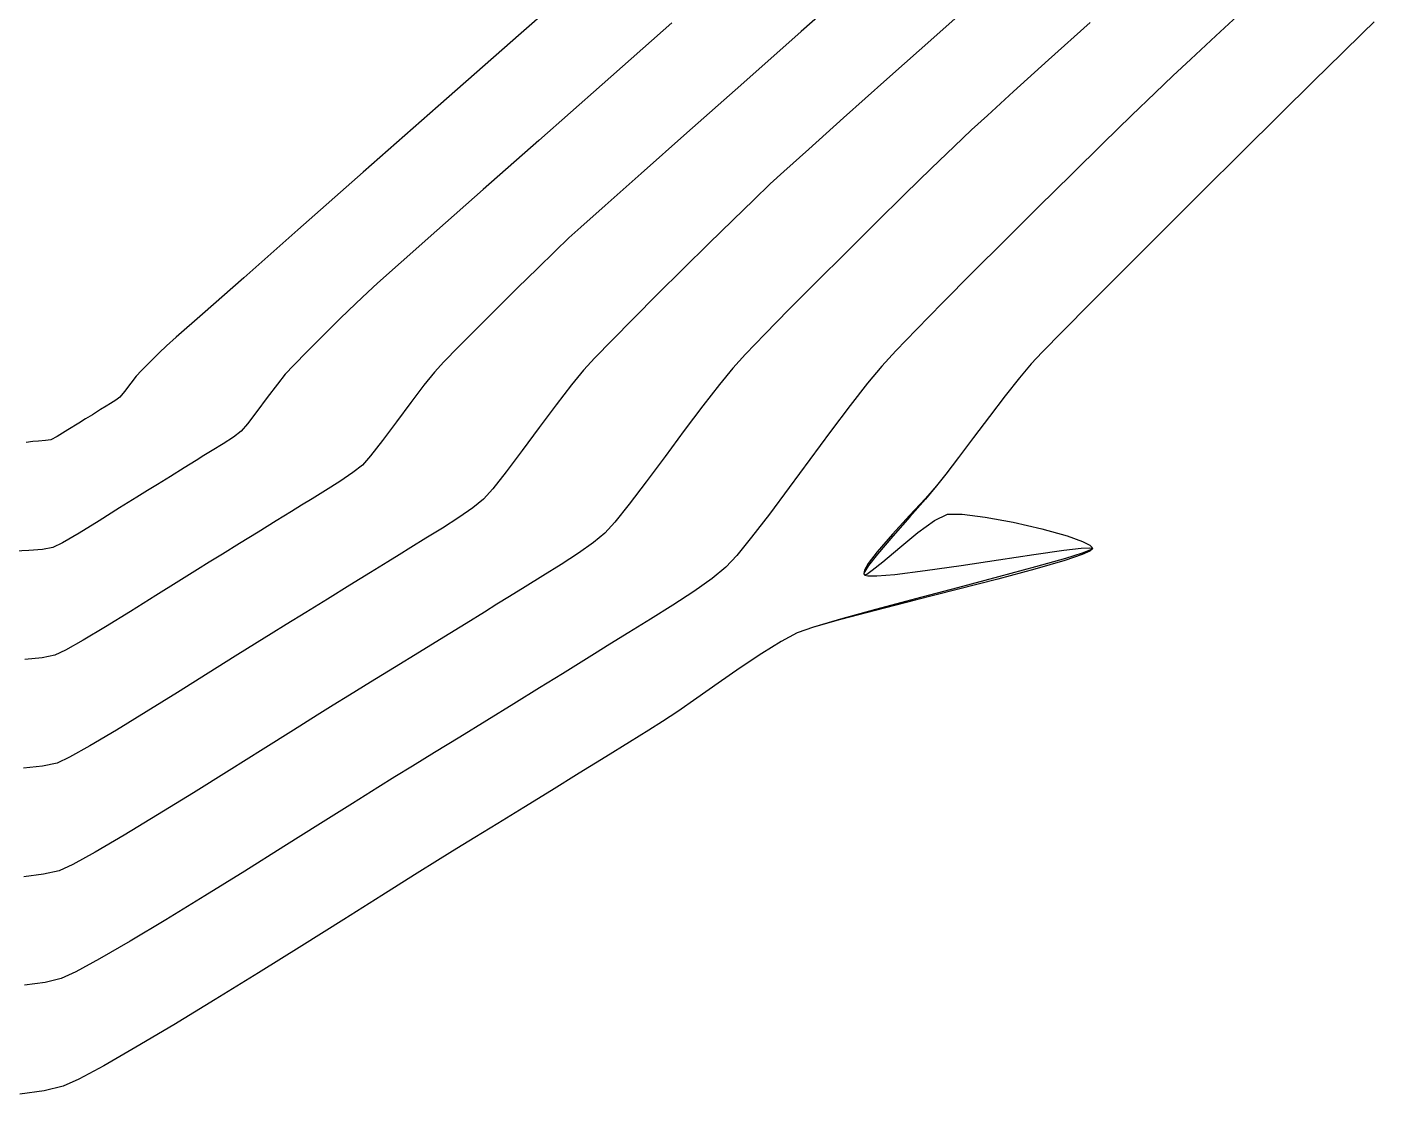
# Model space of a CAD drawing. Header units: metres. Extents: x 708868 to 711043, y 5411316 to 5413138.
# Drawn here: x 709734.09 to 709782.59, y 5411665.84 to 5411704.28 of the extents above; entities that cross this region are included whole.
import ezdxf

# ---------------------------------------------------------------- set-up
doc = ezdxf.new("R2010")
doc.units = ezdxf.units.M
for name, color, linetype in [('Rionegro 2010_Contours', 7, 'Continuous'), ('Rionegro 2014_Contours', 7, 'Continuous'), ('Rionegro 2018_Contours', 7, 'Continuous')]:
    doc.layers.add(name, color=color, linetype=linetype)

msp = doc.modelspace()

# ---------------------------------------------------------------- linework, layer by layer
at = {"layer": 'Rionegro 2010_Contours'}
for points in [[(709755.084, 5411706.879, 236), (709751.884, 5411704.057, 236), (709748.902, 5411701.427, 236), (709746.201, 5411699.045, 236), (709743.845, 5411696.966, 236), (709741.895, 5411695.246, 236), (709740.414, 5411693.939, 236), (709739.466, 5411693.101, 236), (709739.112, 5411692.787, 236), (709738.856, 5411692.541, 236), (709738.527, 5411692.216, 236), (709738.217, 5411691.905, 236), (709738.023, 5411691.701, 236), (709737.831, 5411691.454, 236), (709737.602, 5411691.146, 236), (709737.44, 5411690.947, 236), (709737.294, 5411690.84, 236), (709737.103, 5411690.719, 236), (709736.947, 5411690.624, 236), (709736.742, 5411690.495, 236), (709736.444, 5411690.312, 236), (709736.201, 5411690.163, 236), (709735.954, 5411690.008, 236), (709735.564, 5411689.763, 236), (709735.179, 5411689.529, 236), (709734.951, 5411689.407, 236), (709734.756, 5411689.378, 236), (709734.507, 5411689.364, 236), (709734.306, 5411689.35, 236), (709734.063, 5411689.313, 236)], [(709764.343, 5411706.221, 238), (709761.972, 5411704.121, 238), (709759.789, 5411702.186, 238), (709757.849, 5411700.463, 238), (709756.206, 5411699.003, 238), (709754.914, 5411697.853, 238), (709754.03, 5411697.062, 238), (709753.606, 5411696.678, 238), (709753.106, 5411696.201, 238), (709752.47, 5411695.584, 238), (709751.751, 5411694.879, 238), (709751.003, 5411694.137, 238), (709750.277, 5411693.411, 238), (709749.627, 5411692.753, 238), (709749.105, 5411692.214, 238), (709748.764, 5411691.847, 238), (709748.385, 5411691.381, 238), (709747.908, 5411690.751, 238), (709747.39, 5411690.052, 238), (709746.889, 5411689.38, 238), (709746.462, 5411688.829, 238), (709746.167, 5411688.494, 238), (709745.825, 5411688.225, 238), (709745.356, 5411687.909, 238), (709744.839, 5411687.584, 238), (709744.354, 5411687.287, 238), (709743.978, 5411687.055, 238), (709743.613, 5411686.826, 238), (709743.063, 5411686.485, 238), (709742.41, 5411686.082, 238), (709741.737, 5411685.667, 238), (709741.125, 5411685.291, 238), (709740.656, 5411685.004, 238), (709740.229, 5411684.738, 238), (709739.559, 5411684.316, 238), (709738.729, 5411683.794, 238), (709737.822, 5411683.228, 238), (709736.922, 5411682.674, 238), (709736.113, 5411682.188, 238), (709735.477, 5411681.826, 238), (709735.098, 5411681.645, 238), (709734.633, 5411681.552, 238), (709734.014, 5411681.497, 238)], [(709768.837, 5411705.768, 239), (709766.849, 5411703.998, 239), (709765.05, 5411702.394, 239), (709763.495, 5411701.005, 239), (709762.241, 5411699.88, 239), (709761.341, 5411699.07, 239), (709760.853, 5411698.624, 239), (709760.257, 5411698.056, 239), (709759.501, 5411697.324, 239), (709758.637, 5411696.479, 239), (709757.719, 5411695.572, 239), (709756.798, 5411694.655, 239), (709755.926, 5411693.78, 239), (709755.157, 5411692.998, 239), (709754.542, 5411692.361, 239), (709754.134, 5411691.92, 239), (709753.693, 5411691.383, 239), (709753.144, 5411690.665, 239), (709752.537, 5411689.849, 239), (709751.922, 5411689.018, 239), (709751.349, 5411688.255, 239), (709750.869, 5411687.644, 239), (709750.53, 5411687.268, 239), (709750.15, 5411686.962, 239), (709749.635, 5411686.606, 239), (709749.048, 5411686.229, 239), (709748.453, 5411685.861, 239), (709747.914, 5411685.531, 239), (709747.493, 5411685.27, 239), (709747.078, 5411685.009, 239), (709746.461, 5411684.626, 239), (709745.717, 5411684.166, 239), (709744.915, 5411683.671, 239), (709744.127, 5411683.187, 239), (709743.427, 5411682.757, 239), (709742.884, 5411682.425, 239), (709742.376, 5411682.109, 239), (709741.591, 5411681.615, 239), (709740.611, 5411680.997, 239), (709739.516, 5411680.311, 239), (709738.388, 5411679.612, 239), (709737.309, 5411678.952, 239), (709736.359, 5411678.388, 239), (709735.619, 5411677.973, 239), (709735.172, 5411677.763, 239), (709734.652, 5411677.652, 239), (709733.969, 5411677.579, 239)], [(709777.995, 5411704.968, 241), (709776.902, 5411703.961, 241), (709776, 5411703.124, 241), (709775.347, 5411702.515, 241), (709774.712, 5411701.91, 241), (709773.86, 5411701.086, 241), (709772.842, 5411700.094, 241), (709771.71, 5411698.982, 241), (709770.515, 5411697.8, 241), (709769.307, 5411696.6, 241), (709768.138, 5411695.431, 241), (709767.059, 5411694.343, 241), (709766.122, 5411693.386, 241), (709765.376, 5411692.61, 241), (709764.874, 5411692.066, 241), (709764.36, 5411691.447, 241), (709763.733, 5411690.639, 241), (709763.028, 5411689.702, 241), (709762.283, 5411688.698, 241), (709761.536, 5411687.688, 241), (709760.822, 5411686.733, 241), (709760.18, 5411685.895, 241), (709759.646, 5411685.235, 241), (709759.258, 5411684.815, 241), (709758.764, 5411684.412, 241), (709758.107, 5411683.947, 241), (709757.346, 5411683.448, 241), (709756.546, 5411682.945, 241), (709755.767, 5411682.467, 241), (709755.072, 5411682.042, 241), (709754.524, 5411681.701, 241), (709754.051, 5411681.403, 241), (709753.374, 5411680.982, 241), (709752.545, 5411680.468, 241), (709751.618, 5411679.895, 241), (709750.644, 5411679.295, 241), (709749.677, 5411678.7, 241), (709748.769, 5411678.142, 241), (709747.972, 5411677.654, 241), (709747.339, 5411677.266, 241), (709746.728, 5411676.886, 241), (709745.811, 5411676.31, 241), (709744.66, 5411675.585, 241), (709743.344, 5411674.757, 241), (709741.931, 5411673.873, 241), (709740.491, 5411672.979, 241), (709739.094, 5411672.123, 241), (709737.809, 5411671.35, 241), (709736.705, 5411670.708, 241), (709735.852, 5411670.242, 241), (709735.319, 5411670.001, 241), (709734.74, 5411669.865, 241), (709734.001, 5411669.765, 241)], [(709757.314, 5411704.431, 237), (709754.8, 5411702.21, 237), (709752.516, 5411700.191, 237), (709750.515, 5411698.42, 237), (709748.847, 5411696.943, 237), (709747.564, 5411695.806, 237), (709746.717, 5411695.054, 237), (709746.359, 5411694.732, 237), (709745.93, 5411694.322, 237), (709745.373, 5411693.779, 237), (709744.765, 5411693.177, 237), (709744.181, 5411692.591, 237), (709743.698, 5411692.099, 237), (709743.393, 5411691.774, 237), (709743.107, 5411691.418, 237), (709742.743, 5411690.933, 237), (709742.365, 5411690.422, 237), (709742.031, 5411689.984, 237), (709741.803, 5411689.721, 237), (709741.527, 5411689.509, 237), (709741.149, 5411689.262, 237), (709740.763, 5411689.024, 237), (709740.463, 5411688.839, 237), (709740.179, 5411688.662, 237), (709739.747, 5411688.394, 237), (709739.254, 5411688.09, 237), (709738.785, 5411687.802, 237), (709738.428, 5411687.583, 237), (709738.044, 5411687.343, 237), (709737.425, 5411686.953, 237), (709736.693, 5411686.495, 237), (709735.968, 5411686.051, 237), (709735.371, 5411685.7, 237), (709735.025, 5411685.526, 237), (709734.651, 5411685.459, 237), (709734.155, 5411685.424, 237), (709733.654, 5411685.401, 237)], [(709773.357, 5411695.304, 242), (709772.399, 5411694.343, 242), (709771.383, 5411693.317, 242), (709770.642, 5411692.56, 242), (709770.244, 5411692.139, 242), (709769.829, 5411691.643, 242), (709769.314, 5411690.991, 242), (709768.744, 5411690.25, 242), (709768.166, 5411689.488, 242), (709767.626, 5411688.772, 242), (709767.17, 5411688.17, 242), (709766.844, 5411687.75, 242), (709766.443, 5411687.275, 242), (709765.881, 5411686.636, 242), (709765.27, 5411685.94, 242), (709764.718, 5411685.291, 242), (709764.392, 5411684.876, 242), (709764.253, 5411684.661, 242), (709764.224, 5411684.576, 242), (709764.231, 5411684.554, 242), (709764.252, 5411684.546, 242), (709764.33, 5411684.574, 242), (709764.528, 5411684.707, 242), (709764.912, 5411685.017, 242), (709765.514, 5411685.529, 242), (709766.165, 5411686.065, 242), (709766.772, 5411686.505, 242), (709767.241, 5411686.728, 242), (709767.76, 5411686.728, 242), (709768.594, 5411686.621, 242), (709769.598, 5411686.437, 242), (709770.63, 5411686.203, 242), (709771.545, 5411685.949, 242), (709772.098, 5411685.75, 242), (709772.359, 5411685.613, 242), (709772.443, 5411685.531, 242), (709772.454, 5411685.493, 242), (709772.444, 5411685.466, 242), (709772.358, 5411685.4, 242), (709772.079, 5411685.275, 242), (709771.464, 5411685.066, 242), (709770.383, 5411684.751, 242), (709769.052, 5411684.393, 242), (709767.58, 5411684.014, 242), (709766.072, 5411683.631, 242), (709764.636, 5411683.264, 242), (709763.379, 5411682.932, 242), (709762.407, 5411682.655, 242), (709761.828, 5411682.452, 242), (709761.251, 5411682.144, 242), (709760.548, 5411681.707, 242), (709759.772, 5411681.19, 242), (709758.974, 5411680.638, 242), (709758.207, 5411680.101, 242), (709757.522, 5411679.625, 242), (709756.971, 5411679.257, 242), (709756.484, 5411678.951, 242), (709755.787, 5411678.517, 242), (709754.934, 5411677.988, 242), (709753.978, 5411677.398, 242), (709752.974, 5411676.779, 242), (709751.977, 5411676.165, 242), (709751.041, 5411675.59, 242), (709750.219, 5411675.086, 242), (709749.567, 5411674.687, 242), (709748.971, 5411674.316, 242), (709748.049, 5411673.737, 242), (709746.869, 5411672.993, 242), (709745.495, 5411672.128, 242), (709743.993, 5411671.186, 242), (709742.428, 5411670.211, 242), (709740.866, 5411669.247, 242), (709739.373, 5411668.337, 242), (709738.013, 5411667.525, 242), (709736.853, 5411666.856, 242), (709735.958, 5411666.373, 242), (709735.393, 5411666.12, 242), (709734.71, 5411665.959, 242), (709733.838, 5411665.841, 242)]]:
    msp.add_polyline3d(points, dxfattribs=at)
at = {"layer": 'Rionegro 2014_Contours'}
for points in [[(709755.084, 5411706.879, 236), (709751.884, 5411704.057, 236), (709748.902, 5411701.427, 236), (709746.201, 5411699.045, 236), (709743.845, 5411696.966, 236), (709741.895, 5411695.246, 236), (709740.414, 5411693.939, 236), (709739.466, 5411693.101, 236), (709739.112, 5411692.787, 236), (709738.856, 5411692.541, 236), (709738.527, 5411692.216, 236), (709738.217, 5411691.905, 236), (709738.023, 5411691.701, 236), (709737.831, 5411691.454, 236), (709737.602, 5411691.146, 236), (709737.44, 5411690.947, 236), (709737.294, 5411690.84, 236), (709737.103, 5411690.719, 236), (709736.947, 5411690.624, 236), (709736.742, 5411690.495, 236), (709736.444, 5411690.312, 236), (709736.201, 5411690.163, 236), (709735.954, 5411690.008, 236), (709735.564, 5411689.763, 236), (709735.179, 5411689.529, 236), (709734.951, 5411689.407, 236), (709734.756, 5411689.378, 236), (709734.507, 5411689.364, 236), (709734.306, 5411689.35, 236), (709734.063, 5411689.313, 236)], [(709764.343, 5411706.221, 238), (709761.972, 5411704.121, 238), (709759.789, 5411702.186, 238), (709757.849, 5411700.463, 238), (709756.206, 5411699.003, 238), (709754.914, 5411697.853, 238), (709754.03, 5411697.062, 238), (709753.606, 5411696.678, 238), (709753.106, 5411696.201, 238), (709752.47, 5411695.584, 238), (709751.751, 5411694.879, 238), (709751.003, 5411694.137, 238), (709750.277, 5411693.411, 238), (709749.627, 5411692.753, 238), (709749.105, 5411692.214, 238), (709748.764, 5411691.847, 238), (709748.385, 5411691.381, 238), (709747.908, 5411690.751, 238), (709747.39, 5411690.052, 238), (709746.889, 5411689.38, 238), (709746.462, 5411688.829, 238), (709746.167, 5411688.494, 238), (709745.825, 5411688.225, 238), (709745.356, 5411687.909, 238), (709744.839, 5411687.584, 238), (709744.354, 5411687.287, 238), (709743.978, 5411687.055, 238), (709743.613, 5411686.826, 238), (709743.063, 5411686.485, 238), (709742.41, 5411686.082, 238), (709741.737, 5411685.667, 238), (709741.125, 5411685.291, 238), (709740.656, 5411685.004, 238), (709740.229, 5411684.738, 238), (709739.559, 5411684.316, 238), (709738.729, 5411683.794, 238), (709737.822, 5411683.228, 238), (709736.922, 5411682.674, 238), (709736.113, 5411682.188, 238), (709735.477, 5411681.826, 238), (709735.098, 5411681.645, 238), (709734.633, 5411681.552, 238), (709734.014, 5411681.497, 238)], [(709768.837, 5411705.768, 239), (709766.849, 5411703.998, 239), (709765.05, 5411702.394, 239), (709763.495, 5411701.005, 239), (709762.241, 5411699.88, 239), (709761.341, 5411699.07, 239), (709760.853, 5411698.624, 239), (709760.257, 5411698.056, 239), (709759.501, 5411697.324, 239), (709758.637, 5411696.479, 239), (709757.719, 5411695.572, 239), (709756.798, 5411694.655, 239), (709755.926, 5411693.78, 239), (709755.157, 5411692.998, 239), (709754.542, 5411692.361, 239), (709754.134, 5411691.92, 239), (709753.693, 5411691.383, 239), (709753.144, 5411690.665, 239), (709752.537, 5411689.849, 239), (709751.922, 5411689.018, 239), (709751.349, 5411688.255, 239), (709750.869, 5411687.644, 239), (709750.53, 5411687.268, 239), (709750.15, 5411686.962, 239), (709749.635, 5411686.606, 239), (709749.048, 5411686.229, 239), (709748.453, 5411685.861, 239), (709747.914, 5411685.531, 239), (709747.493, 5411685.27, 239), (709747.078, 5411685.009, 239), (709746.461, 5411684.626, 239), (709745.717, 5411684.166, 239), (709744.915, 5411683.671, 239), (709744.127, 5411683.187, 239), (709743.427, 5411682.757, 239), (709742.884, 5411682.425, 239), (709742.376, 5411682.109, 239), (709741.591, 5411681.615, 239), (709740.611, 5411680.997, 239), (709739.516, 5411680.311, 239), (709738.388, 5411679.612, 239), (709737.309, 5411678.952, 239), (709736.359, 5411678.388, 239), (709735.619, 5411677.973, 239), (709735.172, 5411677.763, 239), (709734.652, 5411677.652, 239), (709733.969, 5411677.579, 239)], [(709777.995, 5411704.968, 241), (709776.902, 5411703.961, 241), (709776, 5411703.124, 241), (709775.347, 5411702.515, 241), (709774.712, 5411701.91, 241), (709773.86, 5411701.086, 241), (709772.842, 5411700.094, 241), (709771.71, 5411698.982, 241), (709770.515, 5411697.8, 241), (709769.307, 5411696.6, 241), (709768.138, 5411695.431, 241), (709767.059, 5411694.343, 241), (709766.122, 5411693.386, 241), (709765.376, 5411692.61, 241), (709764.874, 5411692.066, 241), (709764.36, 5411691.447, 241), (709763.733, 5411690.639, 241), (709763.028, 5411689.702, 241), (709762.283, 5411688.698, 241), (709761.536, 5411687.688, 241), (709760.822, 5411686.733, 241), (709760.18, 5411685.895, 241), (709759.646, 5411685.235, 241), (709759.258, 5411684.815, 241), (709758.764, 5411684.412, 241), (709758.107, 5411683.947, 241), (709757.346, 5411683.448, 241), (709756.546, 5411682.945, 241), (709755.767, 5411682.467, 241), (709755.072, 5411682.042, 241), (709754.524, 5411681.701, 241), (709754.051, 5411681.403, 241), (709753.374, 5411680.982, 241), (709752.545, 5411680.468, 241), (709751.618, 5411679.895, 241), (709750.644, 5411679.295, 241), (709749.677, 5411678.7, 241), (709748.769, 5411678.142, 241), (709747.972, 5411677.654, 241), (709747.339, 5411677.266, 241), (709746.728, 5411676.886, 241), (709745.811, 5411676.31, 241), (709744.66, 5411675.585, 241), (709743.344, 5411674.757, 241), (709741.931, 5411673.873, 241), (709740.491, 5411672.979, 241), (709739.094, 5411672.123, 241), (709737.809, 5411671.35, 241), (709736.705, 5411670.708, 241), (709735.852, 5411670.242, 241), (709735.319, 5411670.001, 241), (709734.74, 5411669.865, 241), (709734.001, 5411669.765, 241)], [(709757.314, 5411704.431, 237), (709754.8, 5411702.21, 237), (709752.516, 5411700.191, 237), (709750.515, 5411698.42, 237), (709748.847, 5411696.943, 237), (709747.564, 5411695.806, 237), (709746.717, 5411695.054, 237), (709746.359, 5411694.732, 237), (709745.93, 5411694.322, 237), (709745.373, 5411693.779, 237), (709744.765, 5411693.177, 237), (709744.181, 5411692.591, 237), (709743.698, 5411692.099, 237), (709743.393, 5411691.774, 237), (709743.107, 5411691.418, 237), (709742.743, 5411690.933, 237), (709742.365, 5411690.422, 237), (709742.031, 5411689.984, 237), (709741.803, 5411689.721, 237), (709741.527, 5411689.509, 237), (709741.149, 5411689.262, 237), (709740.763, 5411689.024, 237), (709740.463, 5411688.839, 237), (709740.179, 5411688.662, 237), (709739.747, 5411688.394, 237), (709739.254, 5411688.09, 237), (709738.785, 5411687.802, 237), (709738.428, 5411687.583, 237), (709738.044, 5411687.343, 237), (709737.425, 5411686.953, 237), (709736.693, 5411686.495, 237), (709735.968, 5411686.051, 237), (709735.371, 5411685.7, 237), (709735.025, 5411685.526, 237), (709734.651, 5411685.459, 237), (709734.155, 5411685.424, 237), (709733.654, 5411685.401, 237)], [(709782.594, 5411704.46, 242), (709782.191, 5411704.07, 242), (709781.445, 5411703.339, 242), (709780.425, 5411702.333, 242), (709779.201, 5411701.122, 242), (709777.839, 5411699.772, 242), (709776.41, 5411698.351, 242), (709774.981, 5411696.927, 242), (709773.621, 5411695.569, 242), (709772.399, 5411694.343, 242), (709771.383, 5411693.317, 242), (709770.642, 5411692.56, 242), (709770.244, 5411692.139, 242), (709769.829, 5411691.643, 242), (709769.314, 5411690.991, 242), (709768.744, 5411690.25, 242), (709768.166, 5411689.488, 242), (709767.626, 5411688.772, 242), (709767.17, 5411688.17, 242), (709766.844, 5411687.75, 242), (709766.439, 5411687.288, 242), (709765.871, 5411686.68, 242), (709765.252, 5411686.014, 242), (709764.697, 5411685.378, 242), (709764.375, 5411684.951, 242), (709764.242, 5411684.709, 242), (709764.22, 5411684.595, 242), (709764.231, 5411684.554, 242), (709764.255, 5411684.533, 242), (709764.368, 5411684.508, 242), (709764.685, 5411684.506, 242), (709765.34, 5411684.56, 242), (709766.437, 5411684.696, 242), (709767.723, 5411684.882, 242), (709769.068, 5411685.087, 242), (709770.343, 5411685.28, 242), (709771.419, 5411685.433, 242), (709772.049, 5411685.505, 242), (709772.344, 5411685.519, 242), (709772.44, 5411685.507, 242), (709772.454, 5411685.493, 242), (709772.446, 5411685.476, 242), (709772.364, 5411685.429, 242), (709772.09, 5411685.325, 242), (709771.479, 5411685.135, 242), (709770.4, 5411684.83, 242), (709769.069, 5411684.471, 242), (709767.594, 5411684.081, 242), (709766.083, 5411683.682, 242), (709764.644, 5411683.298, 242), (709763.383, 5411682.949, 242), (709762.408, 5411682.66, 242), (709761.828, 5411682.452, 242), (709761.251, 5411682.144, 242), (709760.548, 5411681.707, 242), (709759.772, 5411681.19, 242), (709758.974, 5411680.638, 242), (709758.207, 5411680.101, 242), (709757.522, 5411679.625, 242), (709756.971, 5411679.257, 242), (709756.484, 5411678.951, 242), (709755.787, 5411678.517, 242), (709754.934, 5411677.988, 242), (709753.978, 5411677.398, 242), (709752.974, 5411676.779, 242), (709751.977, 5411676.165, 242), (709751.041, 5411675.59, 242), (709750.219, 5411675.086, 242), (709749.567, 5411674.687, 242), (709748.971, 5411674.316, 242), (709748.049, 5411673.737, 242), (709746.869, 5411672.993, 242), (709745.495, 5411672.128, 242), (709743.993, 5411671.186, 242), (709742.428, 5411670.211, 242), (709740.866, 5411669.247, 242), (709739.373, 5411668.337, 242), (709738.013, 5411667.525, 242), (709736.853, 5411666.856, 242), (709735.958, 5411666.373, 242), (709735.393, 5411666.12, 242), (709734.71, 5411665.959, 242), (709733.838, 5411665.841, 242)], [(709772.376, 5411704.445, 240), (709770.873, 5411703.091, 240), (709769.617, 5411701.955, 240), (709768.671, 5411701.095, 240), (709768.1, 5411700.569, 240), (709767.478, 5411699.977, 240), (709766.662, 5411699.187, 240), (709765.705, 5411698.253, 240), (709764.66, 5411697.224, 240), (709763.581, 5411696.155, 240), (709762.518, 5411695.095, 240), (709761.527, 5411694.097, 240), (709760.659, 5411693.213, 240), (709759.967, 5411692.494, 240), (709759.504, 5411691.993, 240), (709759.02, 5411691.406, 240), (709758.423, 5411690.633, 240), (709757.757, 5411689.742, 240), (709757.065, 5411688.807, 240), (709756.39, 5411687.898, 240), (709755.774, 5411687.087, 240), (709755.261, 5411686.444, 240), (709754.894, 5411686.041, 240), (709754.489, 5411685.711, 240), (709753.949, 5411685.329, 240), (709753.325, 5411684.92, 240), (709752.668, 5411684.507, 240), (709752.029, 5411684.114, 240), (709751.459, 5411683.766, 240), (709751.009, 5411683.486, 240), (709750.559, 5411683.203, 240), (709749.905, 5411682.796, 240), (709749.106, 5411682.302, 240), (709748.226, 5411681.758, 240), (709747.325, 5411681.204, 240), (709746.464, 5411680.675, 240), (709745.706, 5411680.21, 240), (709745.111, 5411679.846, 240), (709744.545, 5411679.493, 240), (709743.682, 5411678.95, 240), (709742.6, 5411678.269, 240), (709741.374, 5411677.499, 240), (709740.081, 5411676.692, 240), (709738.795, 5411675.899, 240), (709737.592, 5411675.17, 240), (709736.549, 5411674.557, 240), (709735.742, 5411674.111, 240), (709735.246, 5411673.882, 240), (709734.691, 5411673.757, 240), (709733.972, 5411673.669, 240)]]:
    msp.add_polyline3d(points, dxfattribs=at)
at = {"layer": 'Rionegro 2018_Contours'}
for points in [[(709755.084, 5411706.879, 236), (709751.884, 5411704.057, 236), (709748.902, 5411701.427, 236), (709746.201, 5411699.045, 236), (709743.845, 5411696.966, 236), (709741.895, 5411695.246, 236), (709740.414, 5411693.939, 236), (709739.466, 5411693.101, 236), (709739.112, 5411692.787, 236), (709738.856, 5411692.541, 236), (709738.527, 5411692.216, 236), (709738.217, 5411691.905, 236), (709738.023, 5411691.701, 236), (709737.831, 5411691.454, 236), (709737.602, 5411691.146, 236), (709737.44, 5411690.947, 236), (709737.294, 5411690.84, 236), (709737.103, 5411690.719, 236), (709736.947, 5411690.624, 236), (709736.742, 5411690.495, 236), (709736.444, 5411690.312, 236), (709736.201, 5411690.163, 236), (709735.954, 5411690.008, 236), (709735.564, 5411689.763, 236), (709735.179, 5411689.529, 236), (709734.951, 5411689.407, 236), (709734.756, 5411689.378, 236), (709734.507, 5411689.364, 236), (709734.306, 5411689.35, 236), (709734.063, 5411689.313, 236)], [(709764.343, 5411706.221, 238), (709761.972, 5411704.121, 238), (709759.789, 5411702.186, 238), (709757.849, 5411700.463, 238), (709756.206, 5411699.003, 238), (709754.914, 5411697.853, 238), (709754.03, 5411697.062, 238), (709753.606, 5411696.678, 238), (709753.106, 5411696.201, 238), (709752.47, 5411695.584, 238), (709751.751, 5411694.879, 238), (709751.003, 5411694.137, 238), (709750.277, 5411693.411, 238), (709749.627, 5411692.753, 238), (709749.105, 5411692.214, 238), (709748.764, 5411691.847, 238), (709748.385, 5411691.381, 238), (709747.908, 5411690.751, 238), (709747.39, 5411690.052, 238), (709746.889, 5411689.38, 238), (709746.462, 5411688.829, 238), (709746.167, 5411688.494, 238), (709745.825, 5411688.225, 238), (709745.356, 5411687.909, 238), (709744.839, 5411687.584, 238), (709744.354, 5411687.287, 238), (709743.978, 5411687.055, 238), (709743.613, 5411686.826, 238), (709743.063, 5411686.485, 238), (709742.41, 5411686.082, 238), (709741.737, 5411685.667, 238), (709741.125, 5411685.291, 238), (709740.656, 5411685.004, 238), (709740.229, 5411684.738, 238), (709739.559, 5411684.316, 238), (709738.729, 5411683.794, 238), (709737.822, 5411683.228, 238), (709736.922, 5411682.674, 238), (709736.113, 5411682.188, 238), (709735.477, 5411681.826, 238), (709735.098, 5411681.645, 238), (709734.633, 5411681.552, 238), (709734.014, 5411681.497, 238)], [(709768.837, 5411705.768, 239), (709766.849, 5411703.998, 239), (709765.05, 5411702.394, 239), (709763.495, 5411701.005, 239), (709762.241, 5411699.88, 239), (709761.341, 5411699.07, 239), (709760.853, 5411698.624, 239), (709760.257, 5411698.056, 239), (709759.501, 5411697.324, 239), (709758.637, 5411696.479, 239), (709757.719, 5411695.572, 239), (709756.798, 5411694.655, 239), (709755.926, 5411693.78, 239), (709755.157, 5411692.998, 239), (709754.542, 5411692.361, 239), (709754.134, 5411691.92, 239), (709753.693, 5411691.383, 239), (709753.144, 5411690.665, 239), (709752.537, 5411689.849, 239), (709751.922, 5411689.018, 239), (709751.349, 5411688.255, 239), (709750.869, 5411687.644, 239), (709750.53, 5411687.268, 239), (709750.15, 5411686.962, 239), (709749.635, 5411686.606, 239), (709749.048, 5411686.229, 239), (709748.453, 5411685.861, 239), (709747.914, 5411685.531, 239), (709747.493, 5411685.27, 239), (709747.078, 5411685.009, 239), (709746.461, 5411684.626, 239), (709745.717, 5411684.166, 239), (709744.915, 5411683.671, 239), (709744.127, 5411683.187, 239), (709743.427, 5411682.757, 239), (709742.884, 5411682.425, 239), (709742.376, 5411682.109, 239), (709741.591, 5411681.615, 239), (709740.611, 5411680.997, 239), (709739.516, 5411680.311, 239), (709738.388, 5411679.612, 239), (709737.309, 5411678.952, 239), (709736.359, 5411678.388, 239), (709735.619, 5411677.973, 239), (709735.172, 5411677.763, 239), (709734.652, 5411677.652, 239), (709733.969, 5411677.579, 239)], [(709777.995, 5411704.968, 241), (709776.902, 5411703.961, 241), (709776, 5411703.124, 241), (709775.347, 5411702.515, 241), (709774.712, 5411701.91, 241), (709773.86, 5411701.086, 241), (709772.842, 5411700.094, 241), (709771.71, 5411698.982, 241), (709770.515, 5411697.8, 241), (709769.307, 5411696.6, 241), (709768.138, 5411695.431, 241), (709767.059, 5411694.343, 241), (709766.122, 5411693.386, 241), (709765.376, 5411692.61, 241), (709764.874, 5411692.066, 241), (709764.36, 5411691.447, 241), (709763.733, 5411690.639, 241), (709763.028, 5411689.702, 241), (709762.283, 5411688.698, 241), (709761.536, 5411687.688, 241), (709760.822, 5411686.733, 241), (709760.18, 5411685.895, 241), (709759.646, 5411685.235, 241), (709759.258, 5411684.815, 241), (709758.764, 5411684.412, 241), (709758.107, 5411683.947, 241), (709757.346, 5411683.448, 241), (709756.546, 5411682.945, 241), (709755.767, 5411682.467, 241), (709755.072, 5411682.042, 241), (709754.524, 5411681.701, 241), (709754.051, 5411681.403, 241), (709753.374, 5411680.982, 241), (709752.545, 5411680.468, 241), (709751.618, 5411679.895, 241), (709750.644, 5411679.295, 241), (709749.677, 5411678.7, 241), (709748.769, 5411678.142, 241), (709747.972, 5411677.654, 241), (709747.339, 5411677.266, 241), (709746.728, 5411676.886, 241), (709745.811, 5411676.31, 241), (709744.66, 5411675.585, 241), (709743.344, 5411674.757, 241), (709741.931, 5411673.873, 241), (709740.491, 5411672.979, 241), (709739.094, 5411672.123, 241), (709737.809, 5411671.35, 241), (709736.705, 5411670.708, 241), (709735.852, 5411670.242, 241), (709735.319, 5411670.001, 241), (709734.74, 5411669.865, 241), (709734.001, 5411669.765, 241)], [(709757.314, 5411704.431, 237), (709754.8, 5411702.21, 237), (709752.516, 5411700.191, 237), (709750.515, 5411698.42, 237), (709748.847, 5411696.943, 237), (709747.564, 5411695.806, 237), (709746.717, 5411695.054, 237), (709746.359, 5411694.732, 237), (709745.93, 5411694.322, 237), (709745.373, 5411693.779, 237), (709744.765, 5411693.177, 237), (709744.181, 5411692.591, 237), (709743.698, 5411692.099, 237), (709743.393, 5411691.774, 237), (709743.107, 5411691.418, 237), (709742.743, 5411690.933, 237), (709742.365, 5411690.422, 237), (709742.031, 5411689.984, 237), (709741.803, 5411689.721, 237), (709741.527, 5411689.509, 237), (709741.149, 5411689.262, 237), (709740.763, 5411689.024, 237), (709740.463, 5411688.839, 237), (709740.179, 5411688.662, 237), (709739.747, 5411688.394, 237), (709739.254, 5411688.09, 237), (709738.785, 5411687.802, 237), (709738.428, 5411687.583, 237), (709738.044, 5411687.343, 237), (709737.425, 5411686.953, 237), (709736.693, 5411686.495, 237), (709735.968, 5411686.051, 237), (709735.371, 5411685.7, 237), (709735.025, 5411685.526, 237), (709734.651, 5411685.459, 237), (709734.155, 5411685.424, 237), (709733.654, 5411685.401, 237)], [(709782.594, 5411704.46, 242), (709782.191, 5411704.07, 242), (709781.445, 5411703.339, 242), (709780.425, 5411702.333, 242), (709779.201, 5411701.122, 242), (709777.839, 5411699.772, 242), (709776.41, 5411698.351, 242), (709774.981, 5411696.927, 242), (709773.621, 5411695.569, 242), (709772.399, 5411694.343, 242), (709771.383, 5411693.317, 242), (709770.642, 5411692.56, 242), (709770.244, 5411692.139, 242), (709769.829, 5411691.643, 242), (709769.314, 5411690.991, 242), (709768.744, 5411690.25, 242), (709768.166, 5411689.488, 242), (709767.626, 5411688.772, 242), (709767.17, 5411688.17, 242), (709766.844, 5411687.75, 242), (709766.439, 5411687.288, 242), (709765.871, 5411686.68, 242), (709765.252, 5411686.014, 242), (709764.697, 5411685.378, 242), (709764.375, 5411684.951, 242), (709764.242, 5411684.709, 242), (709764.22, 5411684.595, 242), (709764.231, 5411684.554, 242), (709764.255, 5411684.533, 242), (709764.368, 5411684.508, 242), (709764.685, 5411684.506, 242), (709765.34, 5411684.56, 242), (709766.437, 5411684.696, 242), (709767.723, 5411684.882, 242), (709769.068, 5411685.087, 242), (709770.343, 5411685.28, 242), (709771.419, 5411685.433, 242), (709772.049, 5411685.505, 242), (709772.344, 5411685.519, 242), (709772.44, 5411685.507, 242), (709772.454, 5411685.493, 242), (709772.446, 5411685.476, 242), (709772.364, 5411685.429, 242), (709772.09, 5411685.325, 242), (709771.479, 5411685.135, 242), (709770.4, 5411684.83, 242), (709769.069, 5411684.471, 242), (709767.594, 5411684.081, 242), (709766.083, 5411683.682, 242), (709764.644, 5411683.298, 242), (709763.383, 5411682.949, 242), (709762.408, 5411682.66, 242), (709761.828, 5411682.452, 242), (709761.251, 5411682.144, 242), (709760.548, 5411681.707, 242), (709759.772, 5411681.19, 242), (709758.974, 5411680.638, 242), (709758.207, 5411680.101, 242), (709757.522, 5411679.625, 242), (709756.971, 5411679.257, 242), (709756.484, 5411678.951, 242), (709755.787, 5411678.517, 242), (709754.934, 5411677.988, 242), (709753.978, 5411677.398, 242), (709752.974, 5411676.779, 242), (709751.977, 5411676.165, 242), (709751.041, 5411675.59, 242), (709750.219, 5411675.086, 242), (709749.567, 5411674.687, 242), (709748.971, 5411674.316, 242), (709748.049, 5411673.737, 242), (709746.869, 5411672.993, 242), (709745.495, 5411672.128, 242), (709743.993, 5411671.186, 242), (709742.428, 5411670.211, 242), (709740.866, 5411669.247, 242), (709739.373, 5411668.337, 242), (709738.013, 5411667.525, 242), (709736.853, 5411666.856, 242), (709735.958, 5411666.373, 242), (709735.393, 5411666.12, 242), (709734.71, 5411665.959, 242), (709733.838, 5411665.841, 242)], [(709772.376, 5411704.445, 240), (709770.873, 5411703.091, 240), (709769.617, 5411701.955, 240), (709768.671, 5411701.095, 240), (709768.1, 5411700.569, 240), (709767.478, 5411699.977, 240), (709766.662, 5411699.187, 240), (709765.705, 5411698.253, 240), (709764.66, 5411697.224, 240), (709763.581, 5411696.155, 240), (709762.518, 5411695.095, 240), (709761.527, 5411694.097, 240), (709760.659, 5411693.213, 240), (709759.967, 5411692.494, 240), (709759.504, 5411691.993, 240), (709759.02, 5411691.406, 240), (709758.423, 5411690.633, 240), (709757.757, 5411689.742, 240), (709757.065, 5411688.807, 240), (709756.39, 5411687.898, 240), (709755.774, 5411687.087, 240), (709755.261, 5411686.444, 240), (709754.894, 5411686.041, 240), (709754.489, 5411685.711, 240), (709753.949, 5411685.329, 240), (709753.325, 5411684.92, 240), (709752.668, 5411684.507, 240), (709752.029, 5411684.114, 240), (709751.459, 5411683.766, 240), (709751.009, 5411683.486, 240), (709750.559, 5411683.203, 240), (709749.905, 5411682.796, 240), (709749.106, 5411682.302, 240), (709748.226, 5411681.758, 240), (709747.325, 5411681.204, 240), (709746.464, 5411680.675, 240), (709745.706, 5411680.21, 240), (709745.111, 5411679.846, 240), (709744.545, 5411679.493, 240), (709743.682, 5411678.95, 240), (709742.6, 5411678.269, 240), (709741.374, 5411677.499, 240), (709740.081, 5411676.692, 240), (709738.795, 5411675.899, 240), (709737.592, 5411675.17, 240), (709736.549, 5411674.557, 240), (709735.742, 5411674.111, 240), (709735.246, 5411673.882, 240), (709734.691, 5411673.757, 240), (709733.972, 5411673.669, 240)]]:
    msp.add_polyline3d(points, dxfattribs=at)

doc.saveas('drawing.dxf')
